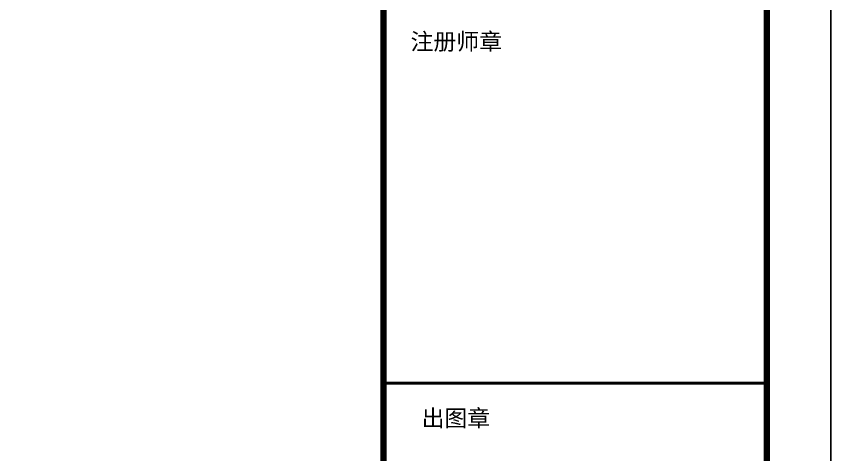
# Model space of a CAD drawing. Extents: x 69728788 to 150163257, y 20675998 to 43663798.
# Drawn here: x 75118218 to 75130986, y 20828958 to 20835833 of the extents above; entities that cross this region are included whole.
import ezdxf

# ---------------------------------------------------------------- set-up
doc = ezdxf.new("R2010")
doc.units = 0
doc.header["$LTSCALE"] = 1000
doc.header["$MEASUREMENT"] = 0
doc.layers.add('PUB_TITLE', color=4, linetype='CONTINUOUS')
doc.layers.add('图框', color=253, linetype='CONTINUOUS')
doc.styles.add('黑体', font='simhei.ttf', dxfattribs={"width": 0.6, "height": 4.3})

msp = doc.modelspace()

# ---------------------------------------------------------------- linework, layer by layer
at = {"layer": 'PUB_TITLE'}
msp.add_lwpolyline([(75041786, 20813997.1), (75130986, 20813997.1), (75130986, 20855997.1), (75041786, 20855997.1)], close=True, dxfattribs=at)
at = {"layer": 'PUB_TITLE', "const_width": 100}
msp.add_lwpolyline([(75044286, 20814997.1), (75129986, 20814997.1), (75129986, 20854997.1), (75044286, 20854997.1)], close=True, dxfattribs=at)
at = {"layer": '图框', "color": 4, "const_width": 98.6}
msp.add_lwpolyline([(75123976.7, 20854997.1), (75123976.7, 20814997.1)], dxfattribs=at)
at = {"layer": '图框', "color": 0, "const_width": 50}
msp.add_lwpolyline([(75123976.7, 20830079.5), (75129986, 20830079.5)], dxfattribs=at)

# ---------------------------------------------------------------- texts
at = {"layer": '图框', "color": 4, "style": '黑体'}
for s, p in [('注册师章', (75124398.6, 20835305.9)), ('出图章', (75124571.9, 20829399.1))]:
    msp.add_text(s, height=262.94, dxfattribs=at).set_placement(p)

doc.saveas('drawing.dxf')
